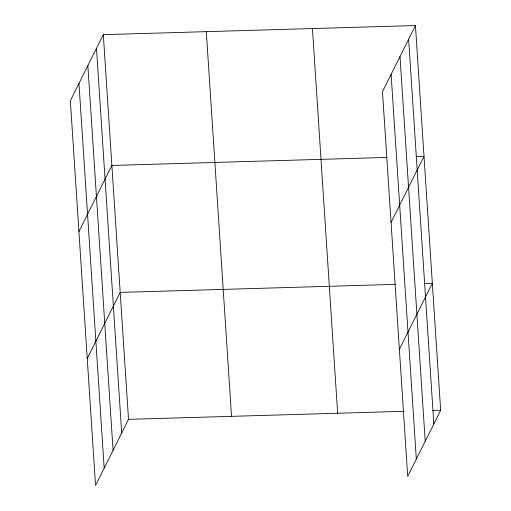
<?xml version="1.0" encoding="UTF-8"?>
<svg xmlns="http://www.w3.org/2000/svg" width="511" height="511" viewBox="0 0 511 511"><rect width="100%" height="100%" fill="white"/><g stroke="black" fill="none" stroke-linecap="round" stroke-linejoin="round"><path stroke-width="0.77" d="M103.299 34.665L70.346 100.763L95.563 485.45L128.517 419.352L103.299 34.665L415.437 25.55L440.654 410.237L407.701 476.335L382.483 91.648L415.437 25.55M78.918 231.56L111.871 165.462L386.77 157.433M87.24 358.505L120.194 292.407L395.092 284.378M391.056 222.438L424.015 156.34L416.088 156.577M399.378 349.383L432.332 283.292L424.411 283.522M128.517 419.352L404.207 411.304M432.734 410.467L440.654 410.237M408.621 39.226L433.833 423.913M399.998 56.529L425.209 441.217M391.107 74.351L416.324 459.038M312.432 28.559L337.65 413.246M206.303 31.656L231.521 416.344M96.483 48.347L121.695 433.034M87.854 65.644L113.072 450.332M78.969 83.465L104.187 468.153"/></g></svg>
